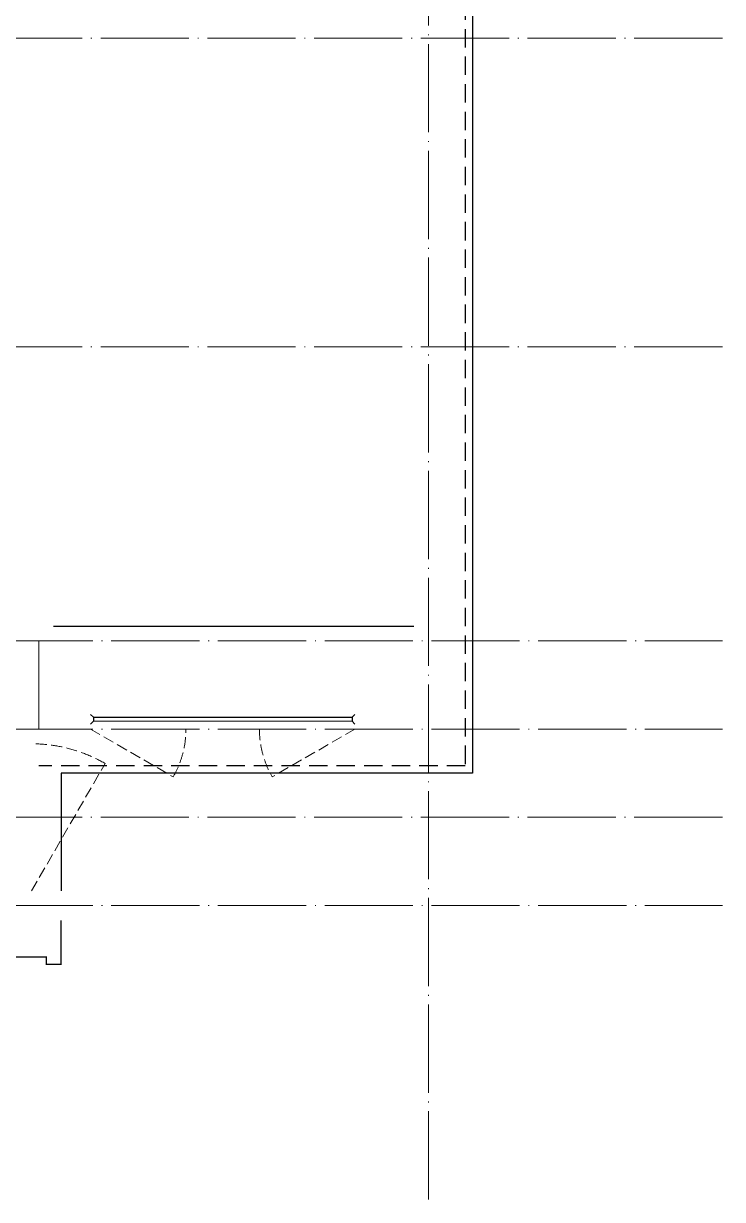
# Model space of a CAD drawing. Extents: x 27938 to 983267, y -209821 to 1628073.
# Drawn here: x 728462 to 733217, y 594449 to 602449 of the extents above; entities that cross this region are included whole.
import ezdxf

# ---------------------------------------------------------------- set-up
doc = ezdxf.new("R2010")
doc.units = 0
doc.header["$LTSCALE"] = 1000
doc.header["$MEASUREMENT"] = 0
for name, pattern in [('DASH', [0.35, 0.25, -0.1]), ('DOTE', [2.42, 2, -0.2, 0.02, -0.2]), ('HIDDEN', [0.375, 0.25, -0.125])]:
    doc.linetypes.add(name, pattern=pattern)
for name, color, linetype in [('3-栏杆1', 135, 'Continuous'), ('3.5方案汇报，与郭总、侯月琴确定户型_t8$0$2020.03.04 -1安徽标准化洋房户型(UA）_t8_t8$0$看线', 154, 'Continuous'), ('看线', 251, 'Continuous')]:
    doc.layers.add(name, color=color, linetype=linetype)
doc.layers.add('DOTE', color=19, linetype='DOTE', lineweight=9)
doc.layers.add('WINDOW', color=144, linetype='Continuous', lineweight=15)

# ---------------------------------------------------------------- blocks, each defined once
blk = doc.blocks.new('DSFDS')
at = {"layer": '3-栏杆1', "color": 5}
for p, q in [((490702.7, 517230.7), (490682.5, 517248.5)), ((490682.5, 517248.5), (490702.7, 517230.7)), ((490682.5, 517181.5), (490702.7, 517201.4)), ((492462.2, 517230.6), (490702.7, 517230.7)), ((490702.7, 517230.7), (490702.7, 517201.4)), ((490702.7, 517201.4), (492462.2, 517201.3)), ((492462.2, 517230.7), (492482.5, 517248.5)), ((492482.5, 517248.5), (492462.2, 517230.7)), ((492462.2, 517230.7), (492462.2, 517201.4)), ((492462.2, 517201.4), (492482.5, 517181.5)), ((492482.5, 517181.5), (492462.2, 517201.4))]:
    blk.add_line(p, q, dxfattribs=at)
blk = doc.blocks.new('HFTHFFGHFH')
at = {"layer": 'DOTE', "linetype": 'DOTE', "ltscale": 0.3}
for p, q in [((585116.6, 594448.8), (585116.6, 612948.8)), ((587116.6, 602348.8), (534316.6, 602348.8)), ((587116.6, 600248.8), (534316.6, 600248.8)), ((534316.6, 598248.8), (587116.6, 598248.8)), ((582466.6, 597648.8), (582466.6, 598248.8)), ((534316.6, 597648.8), (587116.6, 597648.8)), ((587116.6, 597048.8), (534316.6, 597048.8)), ((534316.6, 596448.8), (587116.6, 596448.8))]:
    blk.add_line(p, q, dxfattribs=at)

msp = doc.modelspace()

# ---------------------------------------------------------------- linework, layer by layer
at = {"color": 30, "const_width": 8}
msp.add_lwpolyline([(728716.6, 596348.8), (728716.6, 596048.8), (728616.6, 596048.8), (728616.6, 596098.8), (727566.6, 596098.8), (727566.6, 596348.8)], dxfattribs=at)
at = {"layer": '3.5方案汇报，与郭总、侯月琴确定户型_t8$0$2020.03.04 -1安徽标准化洋房户型(UA）_t8_t8$0$看线', "ltscale": 10}
msp.add_lwpolyline([(728666.6, 598348.8), (731116.6, 598348.8)], dxfattribs=at)
at = {"layer": 'WINDOW', "color": 250, "linetype": 'DASH', "ltscale": 0.3}
for points in [[(728916.6, 597648.8), (729479.7, 597324.2, 0.131485), (729566.6, 597648.8)], [(730716.6, 597648.8), (730153.4, 597324.2, -0.131485), (730066.6, 597648.8)], [(728516.6, 596548.8), (729016.6, 597414.8, 0.131652), (728516.6, 597548.8)]]:
    msp.add_lwpolyline(points, format="xyb", dxfattribs=at)
at = {"layer": '看线', "color": 201, "linetype": 'HIDDEN', "ltscale": 0.5}
msp.add_lwpolyline([(721466.6, 608048.8), (721466.6, 606248.8), (720666.6, 606248.8), (720666.6, 604498.8), (721866.6, 604498.8), (721866.6, 605598.8), (724266.6, 605598.8), (724266.6, 606598.8), (729666.6, 606598.8), (729666.6, 605598.8), (731466.6, 605598.8), (731466.6, 597398.8), (728566.6, 597398.8)], dxfattribs=at)
at = {"layer": '看线', "color": 201}
msp.add_lwpolyline([(721516.6, 608048.8), (721516.6, 606198.8), (720716.6, 606198.8), (720716.6, 604548.8), (721816.6, 604548.8), (721816.6, 605648.8), (724216.6, 605648.8), (724216.6, 606648.8), (729716.6, 606648.8), (729716.6, 605648.8), (731516.6, 605648.8), (731516.6, 597348.8), (728716.6, 597348.8)], dxfattribs=at)
at = {"layer": '看线', "color": 202, "ltscale": 0.5}
msp.add_lwpolyline([(728716.6, 597348.8), (728716.6, 596548.8)], dxfattribs=at)

# ---------------------------------------------------------------- block references
msp.add_blockref('HFTHFFGHFH', (146100, 0))
at = {"layer": '3-栏杆1', "color": 5, "xscale": -1}
msp.add_blockref('DSFDS', (1221399, 80500.3), dxfattribs=at)

doc.saveas('drawing.dxf')
